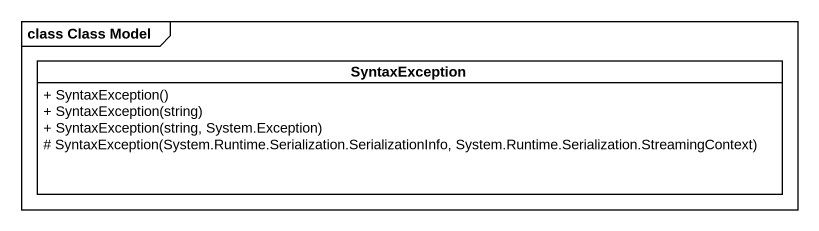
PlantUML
@startuml
mainframe class Class Model
hide circle
hide empty members
skinparam classAttributeIconSize 0
class SyntaxException {
  + SyntaxException()
  + SyntaxException(string)
  + SyntaxException(string, System.Exception)
  # SyntaxException(System.Runtime.Serialization.SerializationInfo, System.Runtime.Serialization.StreamingContext)
}
@enduml
